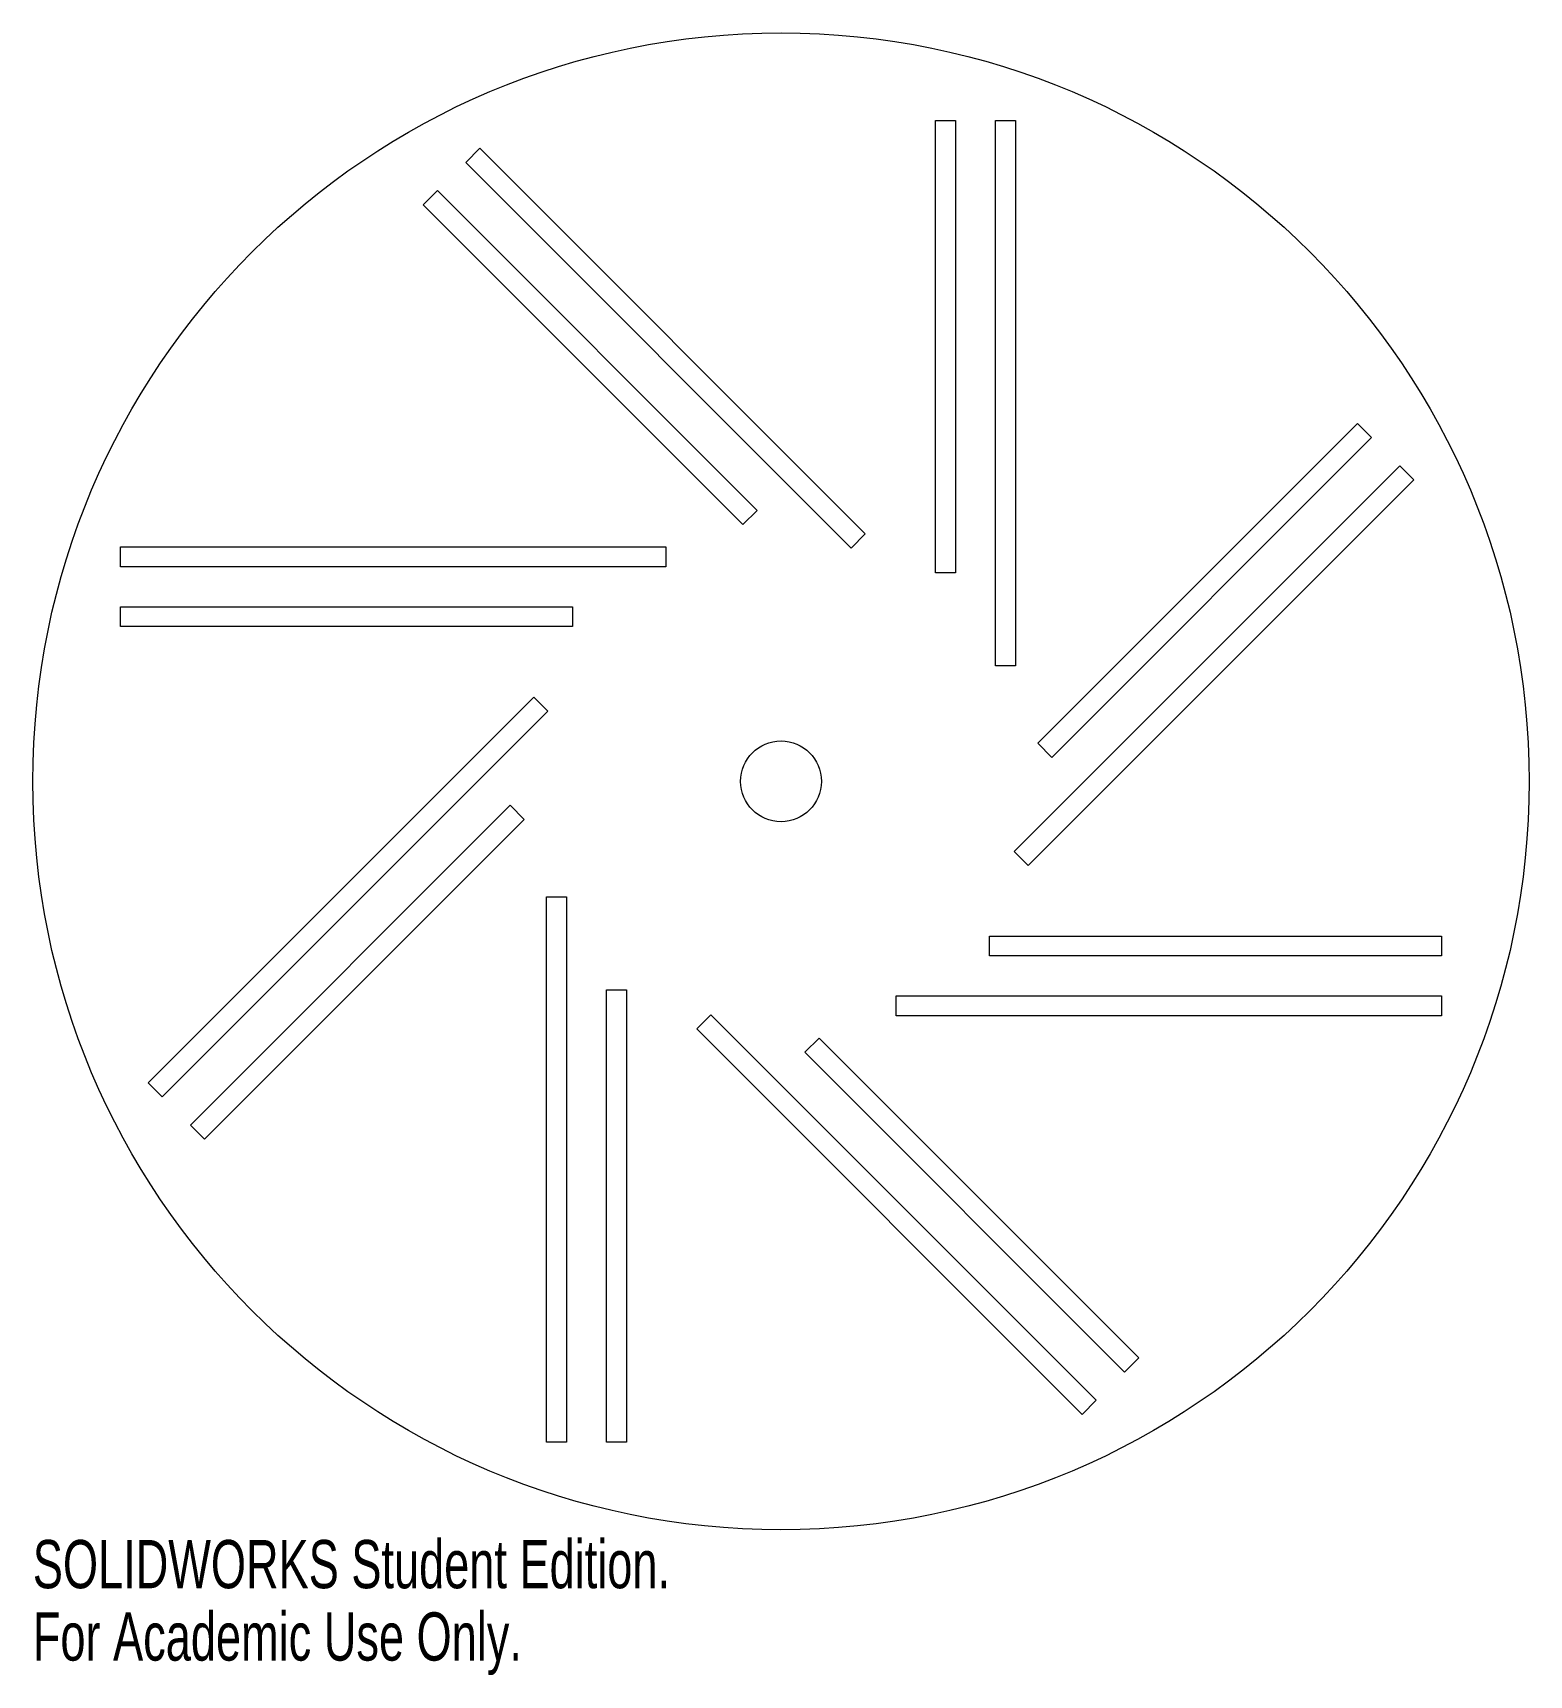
# Model space of a CAD drawing. Header units: millimetres. Extents: x -75 to 75, y -90 to 75.
import ezdxf

# ---------------------------------------------------------------- set-up
doc = ezdxf.new("R2010")
doc.units = ezdxf.units.MM
doc.styles.add('SLDTEXTSTYLE0', font='TXT', dxfattribs={"width": 0.7})

msp = doc.modelspace()

# ---------------------------------------------------------------- linework, layer by layer
at = {"color": 7, "linetype": 'Continuous', "lineweight": 15}
for p, q in [((15.5, 66.21), (17.5, 66.21)), ((15.5, 20.89), (15.5, 66.21)), ((17.5, 66.21), (17.5, 20.89)), ((21.5, 66.21), (23.5, 66.21)), ((21.5, 11.56), (21.5, 66.21)), ((23.5, 66.21), (23.5, 11.56)), ((-31.61, 62.02), (-30.2, 63.43)), ((-30.2, 63.43), (8.44, 24.79)), ((7.03, 23.38), (-31.61, 62.02)), ((-35.86, 57.78), (-34.44, 59.19)), ((-3.81, 25.73), (-35.86, 57.78)), ((-34.44, 59.19), (-2.4, 27.15)), ((25.73, 3.81), (57.78, 35.86)), ((57.78, 35.86), (59.19, 34.44)), ((59.19, 34.44), (27.15, 2.4)), ((23.38, -7.03), (62.02, 31.61)), ((62.02, 31.61), (63.43, 30.2)), ((63.43, 30.2), (24.79, -8.44)), ((-2.4, 27.15), (-3.81, 25.73)), ((8.44, 24.79), (7.03, 23.38)), ((-66.21, 21.5), (-66.21, 23.5)), ((-66.21, 23.5), (-11.56, 23.5)), ((-11.56, 23.5), (-11.56, 21.5)), ((-11.56, 21.5), (-66.21, 21.5)), ((17.5, 20.89), (15.5, 20.89)), ((-66.21, 15.5), (-66.21, 17.5)), ((-66.21, 17.5), (-20.89, 17.5)), ((-20.89, 17.5), (-20.89, 15.5)), ((-20.89, 15.5), (-66.21, 15.5)), ((23.5, 11.56), (21.5, 11.56)), ((-63.43, -30.2), (-24.79, 8.44)), ((-24.79, 8.44), (-23.38, 7.03)), ((-23.38, 7.03), (-62.02, -31.61)), ((27.15, 2.4), (25.73, 3.81)), ((-59.19, -34.44), (-27.15, -2.4)), ((-27.15, -2.4), (-25.73, -3.81)), ((-25.73, -3.81), (-57.78, -35.86)), ((24.79, -8.44), (23.38, -7.03)), ((-23.5, -66.21), (-23.5, -11.56)), ((-23.5, -11.56), (-21.5, -11.56)), ((-21.5, -11.56), (-21.5, -66.21)), ((20.89, -17.5), (20.89, -15.5)), ((20.89, -15.5), (66.21, -15.5)), ((66.21, -15.5), (66.21, -17.5)), ((66.21, -17.5), (20.89, -17.5)), ((-17.5, -66.21), (-17.5, -20.89)), ((-17.5, -20.89), (-15.5, -20.89)), ((-15.5, -20.89), (-15.5, -66.21)), ((11.56, -23.5), (11.56, -21.5)), ((11.56, -21.5), (66.21, -21.5)), ((66.21, -21.5), (66.21, -23.5)), ((-8.44, -24.79), (-7.03, -23.38)), ((-7.03, -23.38), (31.61, -62.02)), ((66.21, -23.5), (11.56, -23.5)), ((30.2, -63.43), (-8.44, -24.79)), ((2.4, -27.15), (3.81, -25.73)), ((3.81, -25.73), (35.86, -57.78)), ((34.44, -59.19), (2.4, -27.15)), ((-62.02, -31.61), (-63.43, -30.2)), ((-57.78, -35.86), (-59.19, -34.44)), ((35.86, -57.78), (34.44, -59.19)), ((31.61, -62.02), (30.2, -63.43)), ((-21.5, -66.21), (-23.5, -66.21)), ((-15.5, -66.21), (-17.5, -66.21))]:
    msp.add_line(p, q, dxfattribs=at)
for radius in [75, 4.05]:
    msp.add_circle((0, 0), radius, dxfattribs=at)

# ---------------------------------------------------------------- texts
at = {"color": 7, "linetype": 'Continuous', "char_height": 4.8336, "attachment_point": 1, "style": 'SLDTEXTSTYLE0'}
for s, insert in [('SOLIDWORKS Student Edition.', (-75, -76.02)), ('For Academic Use Only.', (-75, -83.27))]:
    msp.add_mtext(s, dxfattribs=dict(at, insert=insert))

doc.saveas('drawing.dxf')
